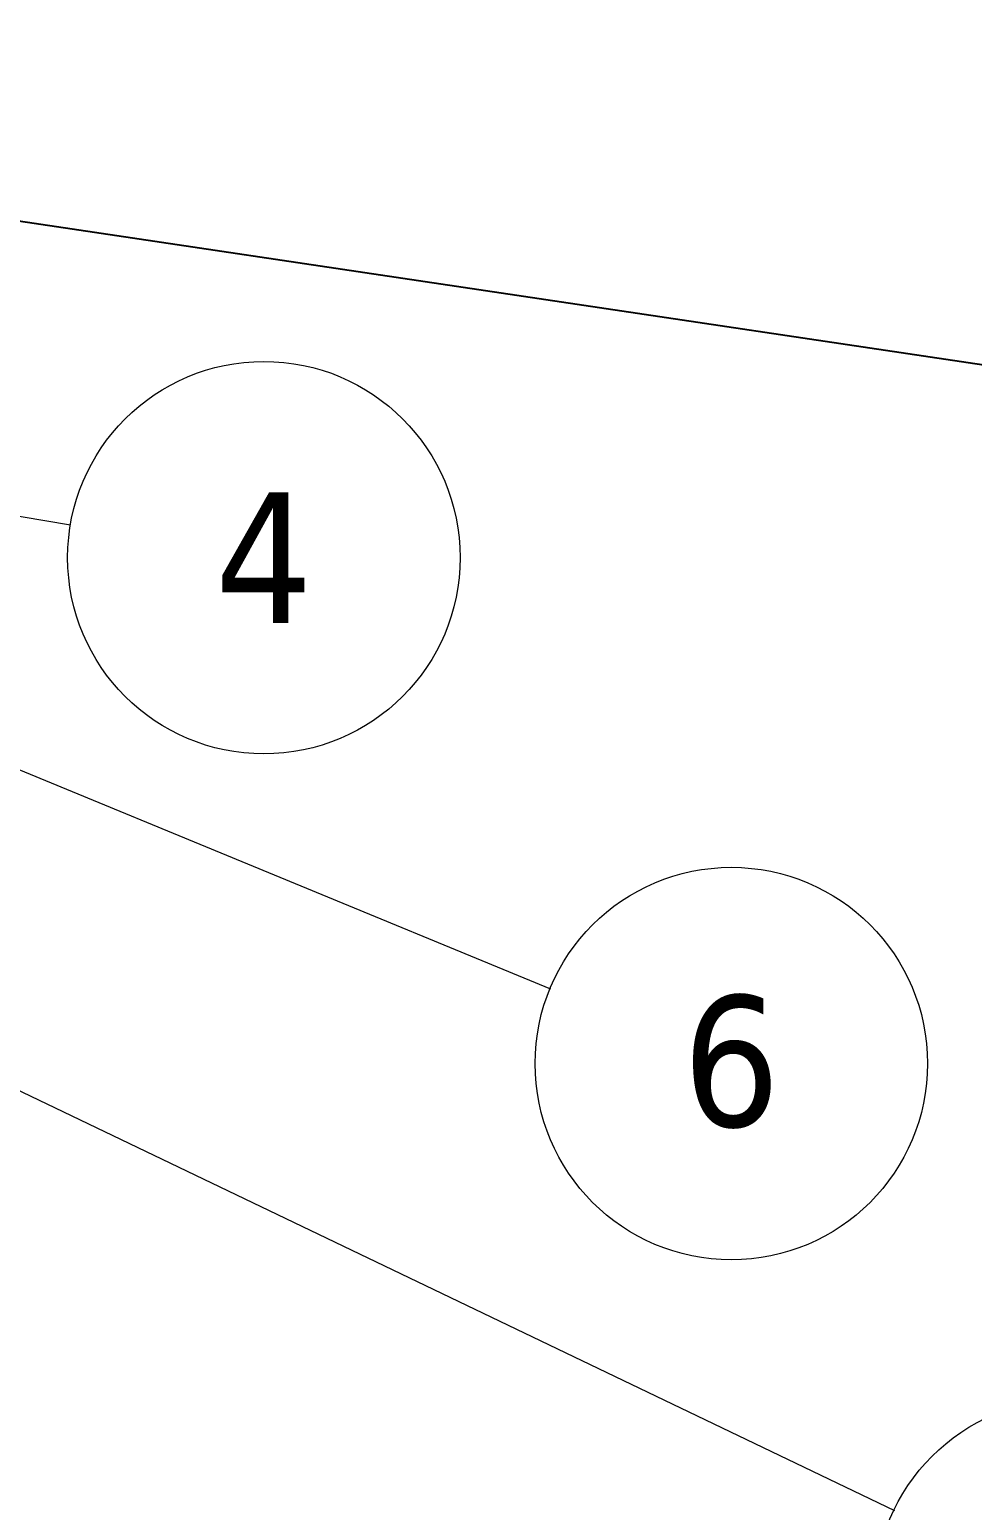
# Model space of a CAD drawing. Header units: millimetres. Extents: x 100 to 4572, y -190 to 4100.
# Drawn here: x 1734.6 to 1878.8, y 2766.5 to 2992.9 of the extents above; entities that cross this region are included whole.
import ezdxf

# ---------------------------------------------------------------- set-up
doc = ezdxf.new("R2010")
doc.units = ezdxf.units.MM
doc.header["$LTSCALE"] = 10
doc.layers.add('Symbol (ISO)', color=7, linetype='Continuous', lineweight=18)
doc.layers.add('Tweak Trail (ISO)', color=7, linetype='Continuous', lineweight=25)
doc.styles.add('Note Text (ISO)', font='tahoma.ttf')

# ---------------------------------------------------------------- blocks, each defined once
blk = doc.blocks.new('Balloon21')
at = {"layer": 'Symbol (ISO)'}
for p, q in [((172.735, 283.339), (171.382, 283.988)), ((172.843, 283.564), (171.382, 283.988)), ((171.382, 283.988), (172.627, 283.114)), ((172.627, 283.114), (172.843, 283.564)), ((172.735, 283.339), (186.683, 276.65))]:
    blk.add_line(p, q, dxfattribs=at)
at = {"layer": 'Symbol (ISO)', "flags": 128}
blk.add_lwpolyline([(172.843, 283.564), (171.382, 283.988), (172.627, 283.114), (172.843, 283.564)], dxfattribs=at)
at = {"layer": 'Symbol (ISO)'}
blk.add_circle((189.378, 275.357), 3, dxfattribs=at)
blk.add_solid([(172.843, 283.564), (171.382, 283.988), (172.627, 283.114), (172.843, 283.564)], dxfattribs=at)
at = {"layer": 'Symbol (ISO)', "insert": (189.378, 275.378), "char_height": 2, "attachment_point": 5, "style": 'Note Text (ISO)'}
blk.add_mtext('5', dxfattribs=at)
blk = doc.blocks.new('Balloon24')
at = {"layer": 'Symbol (ISO)'}
for p, q in [((168.412, 289.99), (167.026, 290.562)), ((168.508, 290.221), (167.026, 290.562)), ((167.026, 290.562), (168.317, 289.759)), ((168.317, 289.759), (168.508, 290.221)), ((168.412, 289.99), (181.424, 284.624))]:
    blk.add_line(p, q, dxfattribs=at)
at = {"layer": 'Symbol (ISO)', "flags": 128}
blk.add_lwpolyline([(168.508, 290.221), (167.026, 290.562), (168.317, 289.759), (168.508, 290.221)], dxfattribs=at)
at = {"layer": 'Symbol (ISO)'}
blk.add_circle((184.19, 283.483), 3, dxfattribs=at)
blk.add_solid([(168.508, 290.221), (167.026, 290.562), (168.317, 289.759), (168.508, 290.221)], dxfattribs=at)
at = {"layer": 'Symbol (ISO)', "insert": (184.19, 283.504), "char_height": 2, "attachment_point": 5, "style": 'Note Text (ISO)'}
blk.add_mtext('6', dxfattribs=at)
blk = doc.blocks.new('Balloon25')
at = {"layer": 'Symbol (ISO)'}
for p, q in [((164.693, 293.308), (163.214, 293.558)), ((164.735, 293.554), (163.214, 293.558)), ((163.214, 293.558), (164.651, 293.061)), ((164.651, 293.061), (164.735, 293.554)), ((164.693, 293.308), (174.087, 291.718))]:
    blk.add_line(p, q, dxfattribs=at)
at = {"layer": 'Symbol (ISO)', "flags": 128}
blk.add_lwpolyline([(164.735, 293.554), (163.214, 293.558), (164.651, 293.061), (164.735, 293.554)], dxfattribs=at)
at = {"layer": 'Symbol (ISO)'}
blk.add_circle((177.043, 291.217), 3, dxfattribs=at)
blk.add_solid([(164.735, 293.554), (163.214, 293.558), (164.651, 293.061), (164.735, 293.554)], dxfattribs=at)
at = {"layer": 'Symbol (ISO)', "insert": (177.043, 291.217), "char_height": 2, "attachment_point": 5, "style": 'Note Text (ISO)'}
blk.add_mtext('4', dxfattribs=at)
blk = doc.blocks.new('Balloon26')
at = {"layer": 'Symbol (ISO)'}
for p, q in [((168.2, 296.704), (177.023, 308.348)), ((168.001, 296.855), (167.294, 295.509)), ((168.399, 296.553), (168.001, 296.855)), ((168.2, 296.704), (167.294, 295.509)), ((167.294, 295.509), (168.399, 296.553))]:
    blk.add_line(p, q, dxfattribs=at)
at = {"layer": 'Symbol (ISO)', "flags": 128}
blk.add_lwpolyline([(168.001, 296.855), (167.294, 295.509), (168.399, 296.553), (168.001, 296.855)], dxfattribs=at)
at = {"layer": 'Symbol (ISO)'}
blk.add_circle((178.829, 310.732), 3, dxfattribs=at)
blk.add_solid([(168.001, 296.855), (167.294, 295.509), (168.399, 296.553), (168.001, 296.855)], dxfattribs=at)
at = {"layer": 'Symbol (ISO)', "insert": (178.829, 310.752), "char_height": 2, "attachment_point": 5, "style": 'Note Text (ISO)'}
blk.add_mtext('19', dxfattribs=at)

msp = doc.modelspace()

# ---------------------------------------------------------------- linework, layer by layer
at = {"layer": 'Tweak Trail (ISO)'}
msp.add_line((1589.18, 2985.09), (1959.39, 2929.86), dxfattribs=at)

# ---------------------------------------------------------------- block references
at = {"layer": 'Symbol (ISO)', "xscale": 10, "yscale": 10, "zscale": 10}
for name in ['Balloon26', 'Balloon25', 'Balloon24', 'Balloon21']:
    msp.add_blockref(name, (0, 0), dxfattribs=at)

doc.saveas('drawing.dxf')
